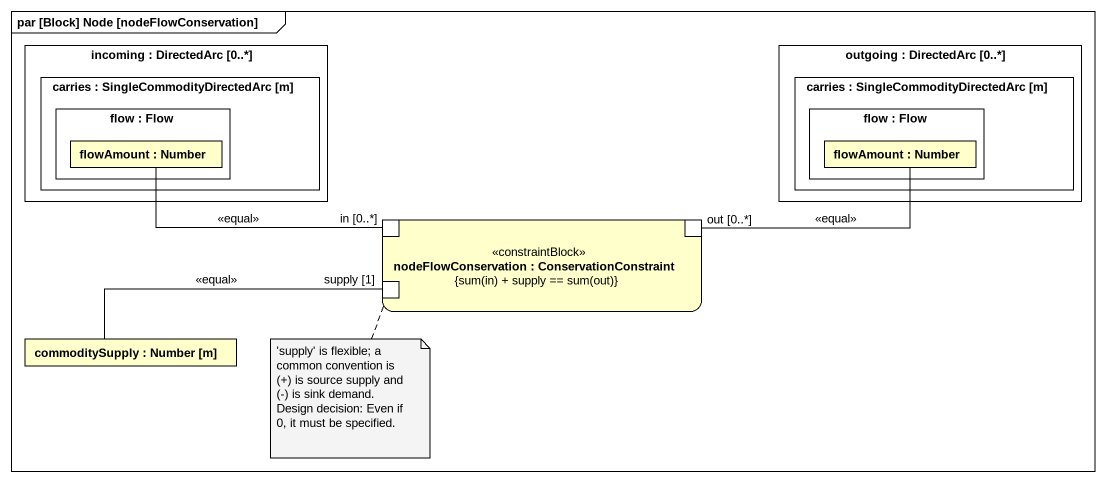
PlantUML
@startuml
mainframe par [Block] Node [nodeFlowConservation]
rectangle "incoming : DirectedArc [0..*]" as incoming {
  rectangle "carries : SingleCommodityDirectedArc [m]" as carries {
    rectangle "flow : Flow" as flow {
      rectangle "flowAmount : Number" as flowAmount
    }
  }
}
rectangle "outgoing : DirectedArc [0..*]" as outgoing {
  rectangle "carries : SingleCommodityDirectedArc [m]" as carries_2 {
    rectangle "flow : Flow" as flow_2 {
      rectangle "flowAmount : Number" as flowAmount_2
    }
  }
}
rectangle "nodeFlowConservation : ConservationConstraint\n{sum(in) + supply == sum(out)}" as nodeFlowConservation <<constraintBlock>> {
  port "in [0..*]" as in_0
  port "out [0..*]" as out_0
  port "supply [1]" as supply_1
}
rectangle "commoditySupply : Number [m]" as commoditySupply
in_0 -left- flowAmount : <<equal>>
out_0 -right- flowAmount_2 : <<equal>>
supply_1 -left- commoditySupply : <<equal>>
note as N1
  ~'supply' is flexible; a common convention is (+) is source supply and (-) is sink demand.
  Design decision: Even if 0, it must be specified.
end note
N1 .. supply_1
@enduml
